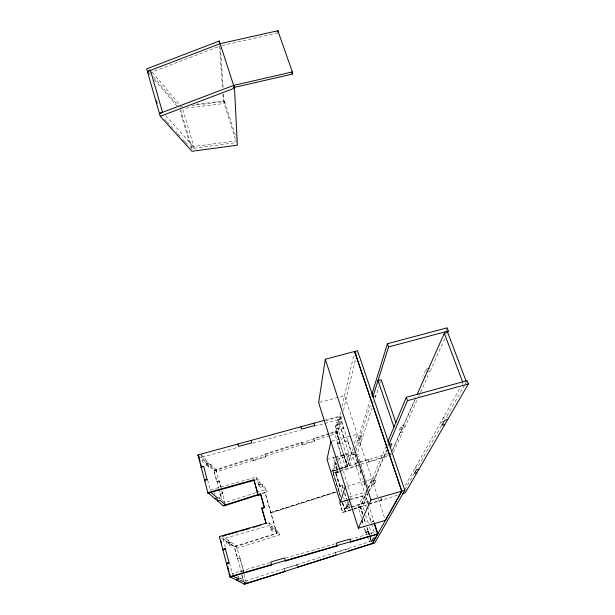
<?xml version="1.0" encoding="UTF-8"?>
<svg xmlns="http://www.w3.org/2000/svg" width="615" height="615" viewBox="0 0 615 615"><rect width="100%" height="100%" fill="white"/><g stroke="black" fill="none" stroke-linecap="round" stroke-linejoin="round"><path stroke-width="0.46" stroke-dasharray="3.08 2.31" d="M180.549 109.701L191.511 146.777L191.204 148.653L235.607 142.711M186.137 108.132L224.183 103.497L224.575 101.544L192.141 105.48M337.374 443.231L337.581 443.776L339.887 443.038L339.688 442.485L337.374 443.231L341.233 455.354L343.562 454.616L343.754 455.138L341.433 455.776L341.602 455.146L343.931 454.493L343.754 455.131L341.433 455.884L334.86 433.99L336.067 428.617L335.336 426.333L336.19 422.497L338.565 421.844L339.311 424.15L336.928 424.804L336.19 422.497M339.311 424.15L340.464 419.184L338.042 419.845L336.067 428.617L338.427 427.971L337.689 425.688L335.336 426.333M357.323 461.765L354.102 451.833L349.812 465.732L347.483 466.385L336.359 431.569L340.81 412.004M342.086 406.415L354.202 353.287M343.501 428.586L343.685 427.848L341.248 428.524L341.071 429.255L343.501 428.586L339.88 416.086L325.058 420.145M349.812 465.732L338.657 430.938L342.171 416.001M343.485 410.405L355.762 358.138M356.646 354.409L357.084 352.541M340.572 496.859L332.546 471.228L335.221 460.427M198.514 455.523L213.713 470.367L252.611 457.929L253.657 460.697L265.857 456.791L264.827 454.016L301.565 442.27L302.542 445.06L314.788 441.147L313.827 438.341L336.459 431.1L340.049 442.37L339.887 443.031L337.574 443.676M338.65 471.82L333.269 473.535L334.675 467.961L333.937 465.609L336.328 464.94L336.759 463.241M335.529 464.594L335.975 462.826M341.971 492.054L335.759 472.289L337.504 465.601M338.642 461.25L339.342 458.582L351.303 496.274L350.473 498.604M335.59 473.481L335.752 472.843L338.235 472.151L333.63 457.545L338.065 472.781L335.59 473.481L339.703 486.58L342.194 485.881L342.371 485.273L339.88 485.981L339.703 486.58M345.138 441.901L345.33 441.201L347.775 440.524L347.583 441.224L345.138 441.901L341.248 428.524M338.065 472.781L338.235 472.151M347.583 441.224L351.442 453.194L347.598 465.97L345.261 466.624L348.997 453.878L338.042 419.845M347.483 466.385L352.749 448.85M354.409 443.346L357.169 434.167L351.734 435.674M355.193 448.343L369.692 401.303M355.985 450.78L358.43 443L357.607 440.501L360.159 439.787L361.428 435.797L358.837 436.512L359.667 439.041L362.258 438.326L361.428 435.797M359.667 439.041L370.914 403.202M372.09 407.799L357.353 453.555L369.554 491.085L386.727 450.611M375.227 398.051L378.878 386.72M380.001 383.222L380.562 381.477M350.688 506.991L368.008 501.494L368.154 501.917L344.508 509.42L346.184 504.554L348.605 503.87L349.366 506.291L346.952 506.983L346.184 504.554M367.101 504.869L345.253 511.795L349.051 501.017M342.716 502.609L344.684 508.905L347.06 508.228L349.651 500.933M349.366 506.291L350.427 503.377M361.466 517.476L358.199 507.229L362.635 496.282L366.086 506.991M362.735 514.109L360.436 506.906L365.364 494.99M366.824 491.485L360.575 506.552L362.75 513.379M368.277 487.972L371.914 479.193L347.075 486.219M368.431 488.51L371.153 481.937L373.743 481.207L374.589 483.79L371.998 484.52L371.153 481.937M372.598 478.47L375.219 477.732L376.08 480.338L373.451 481.084L372.598 478.47L385.636 447.067M364.241 510.727L362.804 506.23L367.862 494.283L366.402 489.763L367.862 494.283L350.189 499.311M369.246 491.031L386.612 449.972M374.589 483.79L376.08 480.338M399.396 430.016L401.91 429.316L402.763 431.784L400.25 432.483L399.396 430.016L401.188 425.926L403.74 425.219L404.601 427.709L402.049 428.417L401.188 425.926M427.133 371.944L430.154 371.122L429.101 368.224L426.08 369.046L423.558 374.804L424.588 377.664M390.371 454.716L391.132 453.009M392.647 449.588L416.432 396.045M392.016 451.548L414.941 400.042M445.898 330.478L447.067 327.841M393.477 452.348L402.763 431.784M404.601 427.709L417.055 400.127M418.615 396.683L420.176 393.231M420.56 392.37L427.571 376.857L427.048 375.427M430.154 371.122L445.122 337.989M366.11 532.052L365.879 532.521L368.5 531.36L366.11 532.052L367.24 535.588M366.655 508.774L369.154 508.059L369.407 507.506L373.766 520.99L373.497 521.512L370.991 522.235L367.524 511.472M367.524 536.48L369.215 541.784L371.137 538.233M405.216 485.604L460.22 387.711M462.065 384.437L462.987 382.791M404.824 489.832L413.734 474.211M441.409 425.665L418.092 466.57L415.502 467.3L416.393 469.875M444.176 418.754L443.623 417.247L446.698 416.393L464.702 384.813M465.178 383.983L467.077 380.654M182.801 109.455L194.048 147.362L191.204 148.653L180.011 110.754M149.453 73.108L220.124 46.025M205.848 464.425L208.224 463.664L207.601 461.312L205.225 462.073L205.848 464.425L208.662 467.146L211.007 466.401L210.384 464.071L208.039 464.825L208.662 467.146M221.177 487.595L219.54 481.484L217.249 482.214L216.757 481.76L213.72 470.367L214.212 470.852L329.194 434.075M330.078 433.79L336.297 431.799L347.414 466.585L330.14 472.089M329.924 435.658L216.611 471.905L201.697 457.245L237.751 447.359M330.832 435.374L337.174 433.344L338.427 427.971L337.174 433.344L334.86 433.99M216.757 481.76L219.055 481.022L219.54 481.484L219.055 481.022M257.577 482.383L259.991 481.614L260.675 484.02L258.262 484.789L257.577 482.383L259.761 484.912L260.437 487.295L262.82 486.534L267.148 491.593L261.706 493.322M222.814 493.714L222.338 493.276L220.032 494.014L220.516 494.445L222.814 493.714L221.415 488.471M216.995 498.557L219.378 497.796L220.009 500.18M259.761 484.912L262.151 484.159L266.487 489.271L267.148 491.593M255.617 492.738L224.829 502.547L216.665 495.436M256.524 492.446L266.487 489.271M339.542 471.536L356.577 466.116L355.67 463.303L359.237 462.165M360.129 461.88L368.147 459.328L369.046 462.142L387.919 456.13M331.731 471.021L339.934 468.407M340.848 468.123L347.229 466.085L347.414 466.585M332.546 471.228L337.919 469.522M338.819 469.23L388.042 453.547M262.467 493.645L265.203 492.769L276.819 533.559L234.553 546.958L221.485 537.994M340.364 496.428L333.046 473.05L359.983 464.471M360.874 464.187L387.827 455.607M388.726 455.315L391.432 454.454M270.6 512.618L336.051 491.816L270.6 512.61L270.969 513.01L336.42 492.208M229.295 542.937L228.634 540.439L226.182 541.215L226.843 543.721L229.464 545.49L231.886 544.721L231.225 542.253L226.843 543.714M269.854 525.448L223.199 538.748L237.098 548.303L279.51 534.865L275.451 530.906L273.022 531.675L270.977 529.723L270.269 527.232L272.729 526.448L273.437 528.938L269.854 525.448L269.139 522.904L267.31 523.427M270.977 529.723L274.751 528.446L278.826 532.467L279.51 534.865M342.34 502.716L344.308 509.012L349.781 507.275M278.826 532.467L234.1 546.643L237.329 558.72L240.142 558.259L237.329 558.72L237.774 559.004M339.542 502.455L342.593 512.249L353.156 508.905M354.032 508.62L360.19 506.668L362.804 514.74M369.684 503.585L381.461 499.849L380.946 498.265M368.915 504.292L397.09 495.359M342.593 512.249L342.801 512.641L360.352 507.075M240.803 571.719L243.617 571.227L240.803 571.719L241.249 571.981L234.553 546.958M365.725 532.236L368.262 531.829L365.871 532.59L363.811 526.232M235.791 577.5L238.274 576.716L245.808 580.798L371.621 541.085L369.215 541.784M238.328 578.846L240.78 578.077L241.226 579.768M348.175 548.857L335.175 552.593L335.675 554.23M269.962 562.64L232.378 573.526L234.061 574.433M285.568 558.12L336.305 543.422M349.843 539.501L375.95 531.937M373.766 520.99L370.991 522.235L371.252 521.72L367.486 510.027M358.199 507.229L360.575 506.552M360.436 506.906L362.804 506.23M349.635 496.751L367.063 491.792M350.535 499.734L365.125 495.575L367.716 503.6M334.675 467.961L337.066 467.285L336.328 464.94M335.759 472.289L333.415 472.943L340.456 495.421M358.43 443L360.982 442.285L360.159 439.787M443.792 421.49L440.771 422.336L441.309 423.82M210.299 489.894L256.178 477.109L259.991 481.614M327.011 459.39L334.314 457.352M335.221 457.099L353.287 452.063M255.033 480.077L256.87 479.569L260.675 484.02M335.267 457.706L351.442 453.194M336.874 459.274L354.893 454.239M387.481 445.783L388.957 445.368M331.816 441.186L350.827 435.927M337.735 443.015L340.049 442.37M252.811 443.223L300.627 430.108M314.557 426.287L323.813 423.75M324.735 423.497L340.464 419.184M336.359 431.569L338.657 430.938M374.304 396.729L375.78 396.329L375.058 394.192M372.652 401.91L374.112 401.51M325.842 420.645L339.711 416.839M319.569 402.41L344.546 395.63L384.806 518.553M222.146 45.487L277.842 32.995M191.511 146.777L236.037 140.835M195.831 104.335L223.391 100.998L236.544 142.58M179.749 106.987L182.609 106.633M231.225 542.253L236.906 546.212M228.634 540.439L222.438 536.119L225.359 547.189M284.038 568.737L285.076 571.45M213.836 492.969L215.25 494.206M297.514 567.161L296.807 564.701L297.829 567.43M296.799 564.701L297.122 564.977L284.038 568.729L284.737 571.197M220.516 494.445L220.032 494.014L221.462 499.372M270.269 527.232L272.322 529.215L273.022 531.675M276.819 533.559L264.827 492.331L265.203 492.769M269.139 522.904L272.729 526.448M210.384 464.071L216.488 470.121M201.059 454.831L207.601 461.312M164.505 119.126L166.411 121.24M167.049 121.939L170.232 125.452M170.862 126.16L173.407 128.973M175.952 131.779L177.22 133.186M177.858 133.893L180.403 136.707M182.939 139.513L184.846 141.627M185.484 142.326L187.391 144.433M165.612 115.612L194.048 147.362M258.262 484.789L260.437 487.295M153.45 76.814L178.727 106.403M149.284 73.715L150.521 75.153M154.219 79.466L177.012 106.072M152.243 72.301L179.818 104.765M253.249 460.189L253.657 460.697L252.611 457.929L253.011 458.436M335.175 552.585L336.136 555.337M265.48 456.276L265.857 456.791L264.834 454.016L265.211 454.539M302.249 444.514L302.542 445.06L301.565 442.27M344.308 509.012L344.508 509.42M333.046 473.05L333.269 473.535M341.233 455.354L341.433 455.884M336.297 431.799L336.082 431.223L339.688 442.485M446.698 416.393L447.243 417.9M426.08 369.046L426.61 370.491M355.67 463.303L355.839 463.81M356.416 465.609L356.577 466.116M369.046 462.142L368.147 459.328M380.793 497.912L381.577 500.279L381.461 499.849M360.252 470.798L361.428 474.411L354.102 451.833M364.065 482.537L365.233 486.15L362.589 478.024M368.008 501.494L368.777 503.87M339.88 416.086L368.831 505.722M371.537 523.934L374.266 532.421M365.687 515.232L368.285 523.334M369.438 526.932L371.744 534.135M343.931 454.493L347.598 465.97M368.5 531.36L369.638 534.896M369.915 535.78L371.329 540.208M364.18 518.614L365.902 524.018M367.055 527.624L369.361 534.827M370.507 538.433L371.375 541.131M364.165 518.999L365.802 524.134M366.894 527.555L369.369 535.304M369.653 536.172L371.314 541.377M343.562 454.616L347.229 466.085M360.19 506.668L362.919 515.201M368.124 531.483L369.231 534.958M370.345 538.44L371.176 541.046M341.602 455.146L345.261 466.624M362.058 520.536L363.419 524.887M364.511 528.239L365.871 532.59M361.897 520.229L363.534 525.379M224.575 101.544L236.114 137.975M342.371 485.273L343.478 488.787M344.869 493.176L346.806 499.319M342.194 485.881L343.016 488.502M344.4 492.884L346.33 499.019M347.198 501.625L347.975 504.077M343.67 497.443L344.231 499.242M344.515 500.141L347.06 508.228M335.752 472.843L339.88 485.981M342.54 503.139L345.253 511.795M339.749 502.87L342.801 512.641M262.151 484.159L262.82 486.534M274.751 528.446L275.451 530.906M256.178 477.109L256.87 479.569M240.134 558.259L243.617 571.227L236.452 545.897M216.003 469.637L220.7 487.149M221.638 490.655L225.213 503.985M244.117 574.487L246.477 583.274M214.212 470.852L218.879 488.333M219.117 489.202L221.946 499.787M241.949 574.602L243.586 580.745M241.741 575.233L243.148 580.506M238.274 576.716L238.951 579.284M228.811 543.022L229.464 545.49M206.64 463.456L207.263 465.793M200.959 454.739L203.703 465.132M207.609 479.931L210.407 490.532M229.518 562.948L232.532 574.372M219.593 45.771L222.538 88.622M222.938 94.333L223.391 100.998M220.385 47.478L223.091 87.353M223.537 94.003L224.183 103.497M314.788 441.147L314.526 440.586L314.788 441.147M314.096 438.902L313.827 438.341L314.096 438.902"/><path stroke-width="0.92" d="M277.849 32.249L277.872 30.75L220.124 43.68L147.439 71.555L148.553 73.446M260.622 493.945L260.637 494.537L258.115 495.244L258.092 494.66L260.622 493.945L264.396 507.313L261.859 508.028L266.141 523.234L219.371 536.549L230.01 577.062L271.615 564.993L270.884 561.949L284.684 557.951L285.383 561.003L337.097 546.005L336.474 542.953L350.05 539.017L350.65 542.069L377.61 534.251L374.089 523.334M271.615 564.993L271.622 564.57M233.731 87.538L292.302 74.084L292.379 71.932L277.872 30.75M285.383 561.003L285.429 560.573M325.304 359.252L318.647 402.664L358.337 528.185L385.405 520.375L401.787 491.193L354.624 351.442L401.764 491.201L372.236 543.837L374.635 543.137L404.831 490.324L357.523 350.673L325.304 359.252L370.976 499.987L358.337 528.185M330.908 441.439L327.011 459.39L340.364 502.109L349.82 499.418M387.442 343.724L371.86 394.284L372.821 397.136L388.58 346.937L387.442 343.724L447.067 327.841L448.266 331.016L447.482 332.753M340.364 502.109L345.23 486.742M346.883 500.771L347.083 500.195M337.097 546.005L337.274 545.536M387.888 441.632L406.3 397.298L467.077 380.654L468.33 383.968L405.3 492.761L402.564 493.622M406.3 397.298L407.484 400.649L388.895 444.591L391.901 443.753L390.271 447.528M350.65 542.076L350.858 541.6M417.208 394.292L444.314 333.253L447.659 332.361L466.055 380.977M374.351 522.819L377.887 533.759L372.406 543.529L348.743 550.994M147.439 71.555L150.406 70.133L162.452 112.084L159.423 113.506L233.615 85.416L292.379 71.932M219.263 41.013L146.67 68.872L160.223 116.297L191.988 151.29L237.367 145.178L234.515 88.191L219.263 41.013L219.394 42.919M160.223 116.297L234.515 88.191M201.305 467.769L201.143 467.123L203.603 466.331L207.117 479.516L204.58 480.223L204.741 480.838M207.055 479.431L204.58 480.223L205.141 480.722M214.896 498.619L217.31 497.85L210.876 492.3L208.393 493.092L223.614 506.022L260.637 494.229M223.13 505.615L258.085 494.483M225.851 549.034L225.328 548.703L222.784 549.51L222.891 549.956M226.451 563.463L229.003 562.648M226.966 563.755L228.665 563.217M229.51 573.426L230.433 576.939L232.993 576.132L238.951 579.284L236.46 580.068M238.989 581.383L241.449 580.606L246.907 583.497M244.086 584.027L285.083 571.45L284.737 571.197M297.514 567.161L335.921 555.045M374.381 540.008L371.929 540.723L373.305 538.233L375.78 537.51M377.887 533.759L229.91 576.67L230.01 577.062M228.28 563.378L226.543 563.878L226.435 563.455L229.049 562.702L225.328 548.703M370.976 499.987L404.831 490.324M225.367 548.757L222.776 549.502L223.307 549.841M418.984 469.145L416.393 469.875L414.364 473.435L416.916 472.712M223.16 535.996L226.182 535.135M227.735 534.696L238.974 531.491M240.534 531.045L249.682 528.446M253.603 527.332L256.34 526.548M257.916 526.102L260.66 525.318M266.141 523.234L266.149 523.757L261.875 508.582L263.566 508.105M447.797 419.407L444.722 420.26L441.847 425.303L444.868 424.458M258.092 494.66L253.895 479.777L207.839 492.623L207.993 493.215L254.118 480.338M201.143 467.123L203.665 466.431M198.122 455.638L197.945 454.962L324.128 420.399M407.484 400.649L468.33 383.968M388.58 346.937L448.266 331.016M230.433 576.939L244.524 584.25L372.014 543.652M225.92 505.284L220.009 500.18L217.633 500.941L217.21 499.349M233.715 87.322L233.615 85.416L234.476 87.315M444.314 333.253L462.649 381.907M291.671 72.301L292.302 74.084M395.883 422.582L381.131 379.732L378.017 380.57L393.954 427.025M313.934 423.197L314.672 425.549L301.619 429.132L300.896 426.764M156.356 100.737L157.14 103.466M251.174 440.386L251.85 442.777L238.597 446.413L237.928 444.015M260.637 494.537L264.412 507.867L264.396 507.313M258.115 495.244L253.895 479.777M198.745 456.384L200.113 461.588M200.567 463.318L201.474 466.785M220.885 540.616L221.615 543.383M227.658 566.392L229.041 571.666M197.945 454.962L207.993 493.215M219.371 536.549L219.501 537.041M233.615 85.416L233.692 86.83M261.859 508.028L261.875 508.582"/></g></svg>
